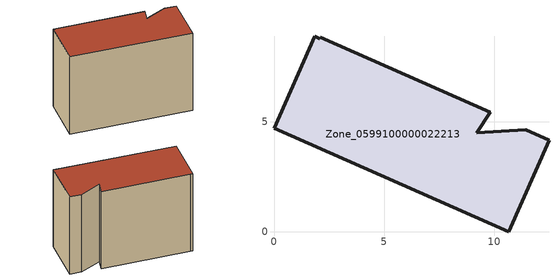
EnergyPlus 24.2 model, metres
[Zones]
Zone_0599100000022213
 floor ground (C_G): 9.21,4.49 11.42,4.62 12.48,4.15 10.66,0 0,4.69 1.85,8.87 2.08,8.76 2.1,8.82 9.82,5.42 z0
 wall outside (C_F): 11.42,4.62 9.21,4.49 9.82,5.42 2.1,8.82 2.08,8.76 1.85,8.87 0,4.69 10.66,0 12.48,4.15 11.42,4.62 z0:8.39
 roof outside (C_R): 9.21,4.49 9.82,5.42 2.1,8.82 2.08,8.76 1.85,8.87 0,4.69 10.66,0 12.48,4.15 11.42,4.62 z8.39
[BUILDING]
Pand.0599100000022213: North Axis=0; Terrain=City; Loads Convergence Tolerance Value=0.04; Temperature Convergence Tolerance Value=0.4; Solar Distribution=FullExterior; Maximum Number of Warmup Days=25; Minimum Number of Warmup Days=1
[Site:Location]
Rotterdam.The.Hague.AP_ZH_NLD Design_Conditions: Latitude=51.96; Longitude=4.45; Time Zone=1; Elevation=-4.5
[SITE:GROUNDTEMPERATURE:BUILDINGSURFACE]
18, 18, 18, 18, 18, 18, 18, 18, 18, 18, 18, 18
[MATERIAL] Thermal Absorptance=0.9; Solar Absorptance=0.7; Visible Absorptance=0.7
Name | Roughness | Thickness | Conductivity | Density | Specific Heat
G.TI.1946-1964 | MediumSmooth | 0.15 | 1 | 540 | 1210
F.TI.1946-1964 | Rough | 0.3 | 0.857143 | 1920 | 840
R.TI.1946-1964 | MediumRough | 0.2 | 0.277778 | 1500 | 1000
[CONSTRUCTION]
C_G: G.TI.1946-1964
C_F: F.TI.1946-1964
C_R: R.TI.1946-1964
[ZONE]
Zone_0599100000022213: Type=1; Multiplier=1; Ceiling Height=Autocalculate; Volume=Autocalculate; Floor Area=autocalculate; Part of Total Floor Area=Yes
[ZONEINFILTRATION:DESIGNFLOWRATE]
Infil_Zone_0599100000022213: Zone or ZoneList or Space or SpaceList=Zone_0599100000022213; Schedule=AlwaysOn; Design Flow Rate Calculation Method=Flow/Area; Flow Rate per Floor Area=0.003; Constant Term Coefficient=1; Temperature Term Coefficient=0; Velocity Term Coefficient=0; Velocity Squared Term Coefficient=0
[HVACTEMPLATE:ZONE:IDEALLOADSAIRSYSTEM]
Zone_0599100000022213: Maximum Heating Supply Air Temperature=50; Minimum Cooling Supply Air Temperature=13; Maximum Heating Supply Air Humidity Ratio=0.0156; Minimum Cooling Supply Air Humidity Ratio=0.0077; Heating Limit=NoLimit; Cooling Limit=NoLimit; Dehumidification Control Type=ConstantSensibleHeatRatio; Cooling Sensible Heat Ratio=0.7; Dehumidification Setpoint=60; Humidification Control Type=None; Humidification Setpoint=30; Outdoor Air Method=None; Outdoor Air Flow Rate per Person=0.00944; Outdoor Air Flow Rate per Zone Floor Area=0; Outdoor Air Flow Rate per Zone=0; Demand Controlled Ventilation Type=None; Outdoor Air Economizer Type=NoEconomizer; Heat Recovery Type=None; Sensible Heat Recovery Effectiveness=0.7; Latent Heat Recovery Effectiveness=0.65
[ZONECONTROL:THERMOSTAT]
ThermostatControl_Zone_0599100000022213: Zone or ZoneList=Zone_0599100000022213; Control Type Schedule=DualSetpointControlType; Control 1=Thermostat_Zone_0599100000022213; Temperature Difference Between Cutout And Setpoint=0
[THERMOSTATSETPOINT:DUALSETPOINT]
Thermostat_Zone_0599100000022213: Heating Setpoint Temperature Schedule=HeatingSetpoint_Zone_0599100000022213; Cooling Setpoint Temperature Schedule=CoolingSetpoint_Zone_0599100000022213
[SCHEDULE:COMPACT]
HeatingSetpoint_Zone_0599100000022213: Through: 12/31, For: AllDays, Until: 24:00, 21
CoolingSetpoint_Zone_0599100000022213: Through: 12/31, For: AllDays, Until: 24:00, 24
DualSetpointControlType: Through: 12/31, For: AllDays, Until: 24:00, 4
AlwaysOn: Through: 12/31, For: AllDays, Until: 24:00, 1
